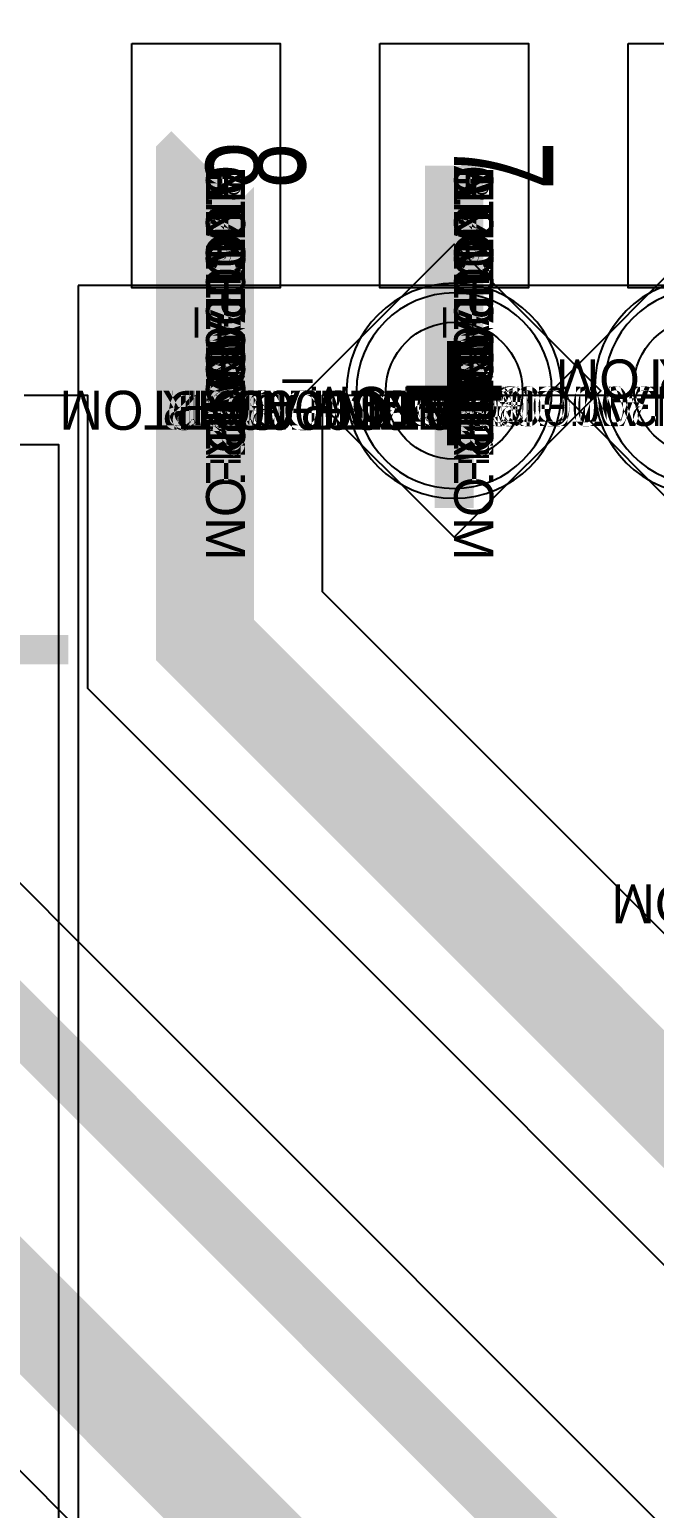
# Model space of a CAD drawing. Extents: x 0 to 323, y 0 to 320.
# Drawn here: x 118.16 to 121.36, y 162.96 to 170.53 of the extents above; entities that cross this region are included whole.
import ezdxf
from ezdxf.enums import TextEntityAlignment as Align

# ---------------------------------------------------------------- set-up
doc = ezdxf.new("R2010")
doc.units = 0
doc.header["$MEASUREMENT"] = 0
doc.layers.get('0').update_dxf_attribs({"linetype": 'CONTINUOUS'})
for name, color, linetype in [('CDN_FIGURES', 7, 'CONTINUOUS'), ('ETCH_BOTTOM', 7, 'CONTINUOUS'), ('ETCH_GND', 3, 'CONTINUOUS'), ('ETCH_INT1', 4, 'CONTINUOUS'), ('ETCH_INT2', 5, 'CONTINUOUS'), ('ETCH_PWR', 6, 'CONTINUOUS'), ('ETCH_TOP', 2, 'CONTINUOUS'), ('MANUFACTURING_NCLEGEND-1-6', 8, 'CONTINUOUS'), ('PACKAGE_GEOMETRY_ASSEMBLY_TOP', 11, 'CONTINUOUS'), ('PACKAGE_GEOMETRY_PIN_NUMBER', 9, 'CONTINUOUS')]:
    doc.layers.add(name, color=color, linetype=linetype)

# ---------------------------------------------------------------- blocks, each defined once
blk = doc.blocks.new('PAD_INFO')
for tag in ['SHAPE_TYPE', 'PAD_HEIGHT', 'PAD_LAYER', 'PAD_TYPE', 'PAD_WIDTH']:
    blk.add_attdef(tag, (0, 0), '', height=0.2)
at = {"flags": 2}
blk.add_attdef('CDN_TYPE', (0, 0), '', height=0.2, dxfattribs=at)
blk = doc.blocks.new('DRILL_INFO')
at = {"flags": 2}
blk.add_attdef('CDN_TYPE', (0, 0), '', height=0.2, dxfattribs=at)
for tag in ['FSHAPE', 'FCHAR', 'DRILL_HEIGHT', 'DIAMETER', 'PLATED', 'DRILL_WIDTH']:
    blk.add_attdef(tag, (0, 0), '', height=0.2)
blk = doc.blocks.new('VIA0700X0300')
at = {"layer": 'ETCH_BOTTOM'}
blk.add_circle((0, 0), 0.35, dxfattribs=at)
at = {"layer": 'ETCH_GND'}
blk.add_circle((0, 0), 0.35, dxfattribs=at)
at = {"layer": 'ETCH_INT1'}
blk.add_circle((0, 0), 0.35, dxfattribs=at)
at = {"layer": 'ETCH_INT2'}
blk.add_circle((0, 0), 0.35, dxfattribs=at)
at = {"layer": 'ETCH_PWR'}
blk.add_circle((0, 0), 0.35, dxfattribs=at)
at = {"layer": 'ETCH_TOP'}
blk.add_circle((0, 0), 0.35, dxfattribs=at)
ref = blk.add_blockref('PAD_INFO', (0, 0))
ref.add_attrib('PAD_LAYER', 'ETCH_TOP', (0, 0), dxfattribs={"height": 0.2})
ref.add_attrib('SHAPE_TYPE', 'NULL', (0, 0), dxfattribs={"height": 0.2})
ref.add_attrib('PAD_TYPE', 'ANTIPAD', (0, 0), dxfattribs={"height": 0.2})
ref.add_attrib('PAD_WIDTH', '0.000000', (0, 0), dxfattribs={"height": 0.2})
ref.add_attrib('PAD_HEIGHT', '0.000000', (0, 0), dxfattribs={"height": 0.2})
ref = blk.add_blockref('PAD_INFO', (0, 0))
ref.add_attrib('PAD_LAYER', 'ETCH_GND', (0, 0), dxfattribs={"height": 0.2})
ref.add_attrib('SHAPE_TYPE', 'NULL', (0, 0), dxfattribs={"height": 0.2})
ref.add_attrib('PAD_TYPE', 'ANTIPAD', (0, 0), dxfattribs={"height": 0.2})
ref.add_attrib('PAD_WIDTH', '0.000000', (0, 0), dxfattribs={"height": 0.2})
ref.add_attrib('PAD_HEIGHT', '0.000000', (0, 0), dxfattribs={"height": 0.2})
ref = blk.add_blockref('PAD_INFO', (0, 0))
ref.add_attrib('PAD_LAYER', 'ETCH_INT1', (0, 0), dxfattribs={"height": 0.2})
ref.add_attrib('SHAPE_TYPE', 'NULL', (0, 0), dxfattribs={"height": 0.2})
ref.add_attrib('PAD_TYPE', 'ANTIPAD', (0, 0), dxfattribs={"height": 0.2})
ref.add_attrib('PAD_WIDTH', '0.000000', (0, 0), dxfattribs={"height": 0.2})
ref.add_attrib('PAD_HEIGHT', '0.000000', (0, 0), dxfattribs={"height": 0.2})
ref = blk.add_blockref('PAD_INFO', (0, 0))
ref.add_attrib('PAD_LAYER', 'ETCH_INT2', (0, 0), dxfattribs={"height": 0.2})
ref.add_attrib('SHAPE_TYPE', 'NULL', (0, 0), dxfattribs={"height": 0.2})
ref.add_attrib('PAD_TYPE', 'ANTIPAD', (0, 0), dxfattribs={"height": 0.2})
ref.add_attrib('PAD_WIDTH', '0.000000', (0, 0), dxfattribs={"height": 0.2})
ref.add_attrib('PAD_HEIGHT', '0.000000', (0, 0), dxfattribs={"height": 0.2})
ref = blk.add_blockref('PAD_INFO', (0, 0))
ref.add_attrib('PAD_LAYER', 'ETCH_PWR', (0, 0), dxfattribs={"height": 0.2})
ref.add_attrib('SHAPE_TYPE', 'NULL', (0, 0), dxfattribs={"height": 0.2})
ref.add_attrib('PAD_TYPE', 'ANTIPAD', (0, 0), dxfattribs={"height": 0.2})
ref.add_attrib('PAD_WIDTH', '0.000000', (0, 0), dxfattribs={"height": 0.2})
ref.add_attrib('PAD_HEIGHT', '0.000000', (0, 0), dxfattribs={"height": 0.2})
ref = blk.add_blockref('PAD_INFO', (0, 0))
ref.add_attrib('PAD_LAYER', 'ETCH_BOTTOM', (0, 0), dxfattribs={"height": 0.2})
ref.add_attrib('SHAPE_TYPE', 'NULL', (0, 0), dxfattribs={"height": 0.2})
ref.add_attrib('PAD_TYPE', 'ANTIPAD', (0, 0), dxfattribs={"height": 0.2})
ref.add_attrib('PAD_WIDTH', '0.000000', (0, 0), dxfattribs={"height": 0.2})
ref.add_attrib('PAD_HEIGHT', '0.000000', (0, 0), dxfattribs={"height": 0.2})
ref = blk.add_blockref('PAD_INFO', (0, 0))
ref.add_attrib('PAD_LAYER', 'ETCH_TOP', (0, 0), dxfattribs={"height": 0.2})
ref.add_attrib('SHAPE_TYPE', 'NULL', (0, 0), dxfattribs={"height": 0.2})
ref.add_attrib('PAD_TYPE', 'THERMAL', (0, 0), dxfattribs={"height": 0.2})
ref.add_attrib('PAD_WIDTH', '0.000000', (0, 0), dxfattribs={"height": 0.2})
ref.add_attrib('PAD_HEIGHT', '0.000000', (0, 0), dxfattribs={"height": 0.2})
ref = blk.add_blockref('PAD_INFO', (0, 0))
ref.add_attrib('PAD_LAYER', 'ETCH_GND', (0, 0), dxfattribs={"height": 0.2})
ref.add_attrib('SHAPE_TYPE', 'NULL', (0, 0), dxfattribs={"height": 0.2})
ref.add_attrib('PAD_TYPE', 'THERMAL', (0, 0), dxfattribs={"height": 0.2})
ref.add_attrib('PAD_WIDTH', '0.000000', (0, 0), dxfattribs={"height": 0.2})
ref.add_attrib('PAD_HEIGHT', '0.000000', (0, 0), dxfattribs={"height": 0.2})
ref = blk.add_blockref('PAD_INFO', (0, 0))
ref.add_attrib('PAD_LAYER', 'ETCH_INT1', (0, 0), dxfattribs={"height": 0.2})
ref.add_attrib('SHAPE_TYPE', 'NULL', (0, 0), dxfattribs={"height": 0.2})
ref.add_attrib('PAD_TYPE', 'THERMAL', (0, 0), dxfattribs={"height": 0.2})
ref.add_attrib('PAD_WIDTH', '0.000000', (0, 0), dxfattribs={"height": 0.2})
ref.add_attrib('PAD_HEIGHT', '0.000000', (0, 0), dxfattribs={"height": 0.2})
ref = blk.add_blockref('PAD_INFO', (0, 0))
ref.add_attrib('PAD_LAYER', 'ETCH_INT2', (0, 0), dxfattribs={"height": 0.2})
ref.add_attrib('SHAPE_TYPE', 'NULL', (0, 0), dxfattribs={"height": 0.2})
ref.add_attrib('PAD_TYPE', 'THERMAL', (0, 0), dxfattribs={"height": 0.2})
ref.add_attrib('PAD_WIDTH', '0.000000', (0, 0), dxfattribs={"height": 0.2})
ref.add_attrib('PAD_HEIGHT', '0.000000', (0, 0), dxfattribs={"height": 0.2})
ref = blk.add_blockref('PAD_INFO', (0, 0))
ref.add_attrib('PAD_LAYER', 'ETCH_PWR', (0, 0), dxfattribs={"height": 0.2})
ref.add_attrib('SHAPE_TYPE', 'NULL', (0, 0), dxfattribs={"height": 0.2})
ref.add_attrib('PAD_TYPE', 'THERMAL', (0, 0), dxfattribs={"height": 0.2})
ref.add_attrib('PAD_WIDTH', '0.000000', (0, 0), dxfattribs={"height": 0.2})
ref.add_attrib('PAD_HEIGHT', '0.000000', (0, 0), dxfattribs={"height": 0.2})
ref = blk.add_blockref('PAD_INFO', (0, 0))
ref.add_attrib('PAD_LAYER', 'ETCH_BOTTOM', (0, 0), dxfattribs={"height": 0.2})
ref.add_attrib('SHAPE_TYPE', 'NULL', (0, 0), dxfattribs={"height": 0.2})
ref.add_attrib('PAD_TYPE', 'THERMAL', (0, 0), dxfattribs={"height": 0.2})
ref.add_attrib('PAD_WIDTH', '0.000000', (0, 0), dxfattribs={"height": 0.2})
ref.add_attrib('PAD_HEIGHT', '0.000000', (0, 0), dxfattribs={"height": 0.2})
ref = blk.add_blockref('PAD_INFO', (0, 0))
ref.add_attrib('PAD_LAYER', 'ETCH_TOP', (0, 0), dxfattribs={"height": 0.2})
ref.add_attrib('SHAPE_TYPE', 'CIRCLE', (0, 0), dxfattribs={"height": 0.2})
ref.add_attrib('PAD_TYPE', 'REGULAR', (0, 0), dxfattribs={"height": 0.2})
ref.add_attrib('PAD_WIDTH', '0.700000', (0, 0), dxfattribs={"height": 0.2})
ref.add_attrib('PAD_HEIGHT', '0.700000', (0, 0), dxfattribs={"height": 0.2})
ref = blk.add_blockref('PAD_INFO', (0, 0))
ref.add_attrib('PAD_LAYER', 'ETCH_GND', (0, 0), dxfattribs={"height": 0.2})
ref.add_attrib('SHAPE_TYPE', 'CIRCLE', (0, 0), dxfattribs={"height": 0.2})
ref.add_attrib('PAD_TYPE', 'REGULAR', (0, 0), dxfattribs={"height": 0.2})
ref.add_attrib('PAD_WIDTH', '0.700000', (0, 0), dxfattribs={"height": 0.2})
ref.add_attrib('PAD_HEIGHT', '0.700000', (0, 0), dxfattribs={"height": 0.2})
ref = blk.add_blockref('PAD_INFO', (0, 0))
ref.add_attrib('PAD_LAYER', 'ETCH_INT1', (0, 0), dxfattribs={"height": 0.2})
ref.add_attrib('SHAPE_TYPE', 'CIRCLE', (0, 0), dxfattribs={"height": 0.2})
ref.add_attrib('PAD_TYPE', 'REGULAR', (0, 0), dxfattribs={"height": 0.2})
ref.add_attrib('PAD_WIDTH', '0.700000', (0, 0), dxfattribs={"height": 0.2})
ref.add_attrib('PAD_HEIGHT', '0.700000', (0, 0), dxfattribs={"height": 0.2})
ref = blk.add_blockref('PAD_INFO', (0, 0))
ref.add_attrib('PAD_LAYER', 'ETCH_INT2', (0, 0), dxfattribs={"height": 0.2})
ref.add_attrib('SHAPE_TYPE', 'CIRCLE', (0, 0), dxfattribs={"height": 0.2})
ref.add_attrib('PAD_TYPE', 'REGULAR', (0, 0), dxfattribs={"height": 0.2})
ref.add_attrib('PAD_WIDTH', '0.700000', (0, 0), dxfattribs={"height": 0.2})
ref.add_attrib('PAD_HEIGHT', '0.700000', (0, 0), dxfattribs={"height": 0.2})
ref = blk.add_blockref('PAD_INFO', (0, 0))
ref.add_attrib('PAD_LAYER', 'ETCH_PWR', (0, 0), dxfattribs={"height": 0.2})
ref.add_attrib('SHAPE_TYPE', 'CIRCLE', (0, 0), dxfattribs={"height": 0.2})
ref.add_attrib('PAD_TYPE', 'REGULAR', (0, 0), dxfattribs={"height": 0.2})
ref.add_attrib('PAD_WIDTH', '0.700000', (0, 0), dxfattribs={"height": 0.2})
ref.add_attrib('PAD_HEIGHT', '0.700000', (0, 0), dxfattribs={"height": 0.2})
ref = blk.add_blockref('PAD_INFO', (0, 0))
ref.add_attrib('PAD_LAYER', 'ETCH_BOTTOM', (0, 0), dxfattribs={"height": 0.2})
ref.add_attrib('SHAPE_TYPE', 'CIRCLE', (0, 0), dxfattribs={"height": 0.2})
ref.add_attrib('PAD_TYPE', 'REGULAR', (0, 0), dxfattribs={"height": 0.2})
ref.add_attrib('PAD_WIDTH', '0.700000', (0, 0), dxfattribs={"height": 0.2})
ref.add_attrib('PAD_HEIGHT', '0.700000', (0, 0), dxfattribs={"height": 0.2})
ref = blk.add_blockref('DRILL_INFO', (0, 0))
ref.add_attrib('DIAMETER', '0.300000', (0, 0), dxfattribs={"height": 0.2})
ref.add_attrib('PLATED', 'PLATED', (0, 0), dxfattribs={"height": 0.2})
ref.add_attrib('FSHAPE', 'DIAMOND', (0, 0), dxfattribs={"height": 0.2})
ref.add_attrib('FCHAR', '+', (0, 0), dxfattribs={"height": 0.2})
ref.add_attrib('DRILL_WIDTH', '1.500000', (0, 0), dxfattribs={"height": 0.2})
ref.add_attrib('DRILL_HEIGHT', '1.500000', (0, 0), dxfattribs={"height": 0.2})
for tag in ['CDN_TYPE', 'PIN']:
    blk.add_attdef(tag, (0, 0), '', height=0.2)
at = {"flags": 2}
for tag in ['PSTKNAME', 'BBV']:
    blk.add_attdef(tag, (0, 0), '', height=0.2, dxfattribs=at)
blk = doc.blocks.new('FIGURE_DIAMOND')
at = {"layer": 'CDN_FIGURES'}
blk.add_lwpolyline([(-0.5, 0), (0, 0.5), (0.5, 0), (0, -0.5)], close=True, dxfattribs=at)
blk = doc.blocks.new('RC1250X0760TS')
at = {"layer": 'ETCH_TOP'}
blk.add_lwpolyline([(-0.625, -0.38), (-0.625, 0.38), (0.625, 0.38), (0.625, -0.38)], close=True, dxfattribs=at)
ref = blk.add_blockref('PAD_INFO', (0, 0))
ref.add_attrib('PAD_LAYER', 'ETCH_TOP', (0, 0), dxfattribs={"height": 0.2})
ref.add_attrib('SHAPE_TYPE', 'NULL', (0, 0), dxfattribs={"height": 0.2})
ref.add_attrib('PAD_TYPE', 'ANTIPAD', (0, 0), dxfattribs={"height": 0.2})
ref.add_attrib('PAD_WIDTH', '0.000000', (0, 0), dxfattribs={"height": 0.2})
ref.add_attrib('PAD_HEIGHT', '0.000000', (0, 0), dxfattribs={"height": 0.2})
ref = blk.add_blockref('PAD_INFO', (0, 0))
ref.add_attrib('PAD_LAYER', 'ETCH_GND', (0, 0), dxfattribs={"height": 0.2})
ref.add_attrib('SHAPE_TYPE', 'NULL', (0, 0), dxfattribs={"height": 0.2})
ref.add_attrib('PAD_TYPE', 'ANTIPAD', (0, 0), dxfattribs={"height": 0.2})
ref.add_attrib('PAD_WIDTH', '0.000000', (0, 0), dxfattribs={"height": 0.2})
ref.add_attrib('PAD_HEIGHT', '0.000000', (0, 0), dxfattribs={"height": 0.2})
ref = blk.add_blockref('PAD_INFO', (0, 0))
ref.add_attrib('PAD_LAYER', 'ETCH_INT1', (0, 0), dxfattribs={"height": 0.2})
ref.add_attrib('SHAPE_TYPE', 'NULL', (0, 0), dxfattribs={"height": 0.2})
ref.add_attrib('PAD_TYPE', 'ANTIPAD', (0, 0), dxfattribs={"height": 0.2})
ref.add_attrib('PAD_WIDTH', '0.000000', (0, 0), dxfattribs={"height": 0.2})
ref.add_attrib('PAD_HEIGHT', '0.000000', (0, 0), dxfattribs={"height": 0.2})
ref = blk.add_blockref('PAD_INFO', (0, 0))
ref.add_attrib('PAD_LAYER', 'ETCH_INT2', (0, 0), dxfattribs={"height": 0.2})
ref.add_attrib('SHAPE_TYPE', 'NULL', (0, 0), dxfattribs={"height": 0.2})
ref.add_attrib('PAD_TYPE', 'ANTIPAD', (0, 0), dxfattribs={"height": 0.2})
ref.add_attrib('PAD_WIDTH', '0.000000', (0, 0), dxfattribs={"height": 0.2})
ref.add_attrib('PAD_HEIGHT', '0.000000', (0, 0), dxfattribs={"height": 0.2})
ref = blk.add_blockref('PAD_INFO', (0, 0))
ref.add_attrib('PAD_LAYER', 'ETCH_PWR', (0, 0), dxfattribs={"height": 0.2})
ref.add_attrib('SHAPE_TYPE', 'NULL', (0, 0), dxfattribs={"height": 0.2})
ref.add_attrib('PAD_TYPE', 'ANTIPAD', (0, 0), dxfattribs={"height": 0.2})
ref.add_attrib('PAD_WIDTH', '0.000000', (0, 0), dxfattribs={"height": 0.2})
ref.add_attrib('PAD_HEIGHT', '0.000000', (0, 0), dxfattribs={"height": 0.2})
ref = blk.add_blockref('PAD_INFO', (0, 0))
ref.add_attrib('PAD_LAYER', 'ETCH_BOTTOM', (0, 0), dxfattribs={"height": 0.2})
ref.add_attrib('SHAPE_TYPE', 'NULL', (0, 0), dxfattribs={"height": 0.2})
ref.add_attrib('PAD_TYPE', 'ANTIPAD', (0, 0), dxfattribs={"height": 0.2})
ref.add_attrib('PAD_WIDTH', '0.000000', (0, 0), dxfattribs={"height": 0.2})
ref.add_attrib('PAD_HEIGHT', '0.000000', (0, 0), dxfattribs={"height": 0.2})
ref = blk.add_blockref('PAD_INFO', (0, 0))
ref.add_attrib('PAD_LAYER', 'ETCH_TOP', (0, 0), dxfattribs={"height": 0.2})
ref.add_attrib('SHAPE_TYPE', 'NULL', (0, 0), dxfattribs={"height": 0.2})
ref.add_attrib('PAD_TYPE', 'THERMAL', (0, 0), dxfattribs={"height": 0.2})
ref.add_attrib('PAD_WIDTH', '0.000000', (0, 0), dxfattribs={"height": 0.2})
ref.add_attrib('PAD_HEIGHT', '0.000000', (0, 0), dxfattribs={"height": 0.2})
ref = blk.add_blockref('PAD_INFO', (0, 0))
ref.add_attrib('PAD_LAYER', 'ETCH_GND', (0, 0), dxfattribs={"height": 0.2})
ref.add_attrib('SHAPE_TYPE', 'NULL', (0, 0), dxfattribs={"height": 0.2})
ref.add_attrib('PAD_TYPE', 'THERMAL', (0, 0), dxfattribs={"height": 0.2})
ref.add_attrib('PAD_WIDTH', '0.000000', (0, 0), dxfattribs={"height": 0.2})
ref.add_attrib('PAD_HEIGHT', '0.000000', (0, 0), dxfattribs={"height": 0.2})
ref = blk.add_blockref('PAD_INFO', (0, 0))
ref.add_attrib('PAD_LAYER', 'ETCH_INT1', (0, 0), dxfattribs={"height": 0.2})
ref.add_attrib('SHAPE_TYPE', 'NULL', (0, 0), dxfattribs={"height": 0.2})
ref.add_attrib('PAD_TYPE', 'THERMAL', (0, 0), dxfattribs={"height": 0.2})
ref.add_attrib('PAD_WIDTH', '0.000000', (0, 0), dxfattribs={"height": 0.2})
ref.add_attrib('PAD_HEIGHT', '0.000000', (0, 0), dxfattribs={"height": 0.2})
ref = blk.add_blockref('PAD_INFO', (0, 0))
ref.add_attrib('PAD_LAYER', 'ETCH_INT2', (0, 0), dxfattribs={"height": 0.2})
ref.add_attrib('SHAPE_TYPE', 'NULL', (0, 0), dxfattribs={"height": 0.2})
ref.add_attrib('PAD_TYPE', 'THERMAL', (0, 0), dxfattribs={"height": 0.2})
ref.add_attrib('PAD_WIDTH', '0.000000', (0, 0), dxfattribs={"height": 0.2})
ref.add_attrib('PAD_HEIGHT', '0.000000', (0, 0), dxfattribs={"height": 0.2})
ref = blk.add_blockref('PAD_INFO', (0, 0))
ref.add_attrib('PAD_LAYER', 'ETCH_PWR', (0, 0), dxfattribs={"height": 0.2})
ref.add_attrib('SHAPE_TYPE', 'NULL', (0, 0), dxfattribs={"height": 0.2})
ref.add_attrib('PAD_TYPE', 'THERMAL', (0, 0), dxfattribs={"height": 0.2})
ref.add_attrib('PAD_WIDTH', '0.000000', (0, 0), dxfattribs={"height": 0.2})
ref.add_attrib('PAD_HEIGHT', '0.000000', (0, 0), dxfattribs={"height": 0.2})
ref = blk.add_blockref('PAD_INFO', (0, 0))
ref.add_attrib('PAD_LAYER', 'ETCH_BOTTOM', (0, 0), dxfattribs={"height": 0.2})
ref.add_attrib('SHAPE_TYPE', 'NULL', (0, 0), dxfattribs={"height": 0.2})
ref.add_attrib('PAD_TYPE', 'THERMAL', (0, 0), dxfattribs={"height": 0.2})
ref.add_attrib('PAD_WIDTH', '0.000000', (0, 0), dxfattribs={"height": 0.2})
ref.add_attrib('PAD_HEIGHT', '0.000000', (0, 0), dxfattribs={"height": 0.2})
ref = blk.add_blockref('PAD_INFO', (0, 0))
ref.add_attrib('PAD_LAYER', 'ETCH_TOP', (0, 0), dxfattribs={"height": 0.2})
ref.add_attrib('SHAPE_TYPE', 'RECTANGLE', (0, 0), dxfattribs={"height": 0.2})
ref.add_attrib('PAD_TYPE', 'REGULAR', (0, 0), dxfattribs={"height": 0.2})
ref.add_attrib('PAD_WIDTH', '1.250000', (0, 0), dxfattribs={"height": 0.2})
ref.add_attrib('PAD_HEIGHT', '0.760000', (0, 0), dxfattribs={"height": 0.2})
ref = blk.add_blockref('PAD_INFO', (0, 0))
ref.add_attrib('PAD_LAYER', 'ETCH_GND', (0, 0), dxfattribs={"height": 0.2})
ref.add_attrib('SHAPE_TYPE', 'NULL', (0, 0), dxfattribs={"height": 0.2})
ref.add_attrib('PAD_TYPE', 'REGULAR', (0, 0), dxfattribs={"height": 0.2})
ref.add_attrib('PAD_WIDTH', '0.000000', (0, 0), dxfattribs={"height": 0.2})
ref.add_attrib('PAD_HEIGHT', '0.000000', (0, 0), dxfattribs={"height": 0.2})
ref = blk.add_blockref('PAD_INFO', (0, 0))
ref.add_attrib('PAD_LAYER', 'ETCH_INT1', (0, 0), dxfattribs={"height": 0.2})
ref.add_attrib('SHAPE_TYPE', 'NULL', (0, 0), dxfattribs={"height": 0.2})
ref.add_attrib('PAD_TYPE', 'REGULAR', (0, 0), dxfattribs={"height": 0.2})
ref.add_attrib('PAD_WIDTH', '0.000000', (0, 0), dxfattribs={"height": 0.2})
ref.add_attrib('PAD_HEIGHT', '0.000000', (0, 0), dxfattribs={"height": 0.2})
ref = blk.add_blockref('PAD_INFO', (0, 0))
ref.add_attrib('PAD_LAYER', 'ETCH_INT2', (0, 0), dxfattribs={"height": 0.2})
ref.add_attrib('SHAPE_TYPE', 'NULL', (0, 0), dxfattribs={"height": 0.2})
ref.add_attrib('PAD_TYPE', 'REGULAR', (0, 0), dxfattribs={"height": 0.2})
ref.add_attrib('PAD_WIDTH', '0.000000', (0, 0), dxfattribs={"height": 0.2})
ref.add_attrib('PAD_HEIGHT', '0.000000', (0, 0), dxfattribs={"height": 0.2})
ref = blk.add_blockref('PAD_INFO', (0, 0))
ref.add_attrib('PAD_LAYER', 'ETCH_PWR', (0, 0), dxfattribs={"height": 0.2})
ref.add_attrib('SHAPE_TYPE', 'NULL', (0, 0), dxfattribs={"height": 0.2})
ref.add_attrib('PAD_TYPE', 'REGULAR', (0, 0), dxfattribs={"height": 0.2})
ref.add_attrib('PAD_WIDTH', '0.000000', (0, 0), dxfattribs={"height": 0.2})
ref.add_attrib('PAD_HEIGHT', '0.000000', (0, 0), dxfattribs={"height": 0.2})
ref = blk.add_blockref('PAD_INFO', (0, 0))
ref.add_attrib('PAD_LAYER', 'ETCH_BOTTOM', (0, 0), dxfattribs={"height": 0.2})
ref.add_attrib('SHAPE_TYPE', 'NULL', (0, 0), dxfattribs={"height": 0.2})
ref.add_attrib('PAD_TYPE', 'REGULAR', (0, 0), dxfattribs={"height": 0.2})
ref.add_attrib('PAD_WIDTH', '0.000000', (0, 0), dxfattribs={"height": 0.2})
ref.add_attrib('PAD_HEIGHT', '0.000000', (0, 0), dxfattribs={"height": 0.2})
ref = blk.add_blockref('DRILL_INFO', (0, 0))
ref.add_attrib('DIAMETER', '0.000000', (0, 0), dxfattribs={"height": 0.2})
ref.add_attrib('PLATED', 'PLATED', (0, 0), dxfattribs={"height": 0.2})
ref.add_attrib('FSHAPE', 'NULL', (0, 0), dxfattribs={"height": 0.2})
ref.add_attrib('DRILL_WIDTH', '0.000000', (0, 0), dxfattribs={"height": 0.2})
ref.add_attrib('DRILL_HEIGHT', '0.000000', (0, 0), dxfattribs={"height": 0.2})
for tag in ['CDN_TYPE', 'PIN']:
    blk.add_attdef(tag, (0, 0), '', height=0.2)
at = {"flags": 2}
for tag in ['PSTKNAME', 'BBV']:
    blk.add_attdef(tag, (0, 0), '', height=0.2, dxfattribs=at)
blk = doc.blocks.new('SO-16W')
at = {"layer": 'PACKAGE_GEOMETRY_ASSEMBLY_TOP'}
blk.add_lwpolyline([(-4.113, -5.1), (4.113, -5.1), (4.113, 5.1), (-4.113, 5.1)], close=True, dxfattribs=at)
at = {"layer": 'ETCH_TOP'}
ref = blk.add_blockref('RC1250X0760TS', (-4.726, -4.445), dxfattribs=at)
ref.add_attrib('CDN_TYPE', 'PIN', (0, 0), dxfattribs={"height": 0.2})
ref.add_attrib('PIN', '8', (0, 0), dxfattribs={"height": 0.2})
ref = blk.add_blockref('RC1250X0760TS', (-4.726, -1.905), dxfattribs=at)
ref.add_attrib('CDN_TYPE', 'PIN', (0, 0), dxfattribs={"height": 0.2})
ref.add_attrib('PIN', '6', (0, 0), dxfattribs={"height": 0.2})
ref = blk.add_blockref('RC1250X0760TS', (-4.726, -3.175), dxfattribs=at)
ref.add_attrib('CDN_TYPE', 'PIN', (0, 0), dxfattribs={"height": 0.2})
ref.add_attrib('PIN', '7', (0, 0), dxfattribs={"height": 0.2})
ref = blk.add_blockref('RC1250X0760TS', (4.596, -4.445), dxfattribs=at)
ref.add_attrib('CDN_TYPE', 'PIN', (0, 0), dxfattribs={"height": 0.2})
ref.add_attrib('PIN', '9', (0, 0), dxfattribs={"height": 0.2})
ref = blk.add_blockref('RC1250X0760TS', (4.596, -3.175), dxfattribs=at)
ref.add_attrib('CDN_TYPE', 'PIN', (0, 0), dxfattribs={"height": 0.2})
ref.add_attrib('PIN', '10', (0, 0), dxfattribs={"height": 0.2})
ref = blk.add_blockref('RC1250X0760TS', (4.596, -1.905), dxfattribs=at)
ref.add_attrib('CDN_TYPE', 'PIN', (0, 0), dxfattribs={"height": 0.2})
ref.add_attrib('PIN', '11', (0, 0), dxfattribs={"height": 0.2})
at = {"flags": 2}
for tag in ['SYMBOL_TYPE', 'CDN_TYPE', 'REFDES']:
    blk.add_attdef(tag, (0, 0), '', height=0.2, dxfattribs=at)

msp = doc.modelspace()

# ---------------------------------------------------------------- linework, layer by layer
at = {"layer": 'ETCH_BOTTOM'}
for points, format in [([(97.7626, 169.1055, 0.3, 0.3, 0), (99.5126, 170.8555, 0.3, 0.3, 0), (111.9319, 170.8555, 0.3, 0.3, 0), (114.1626, 168.6248, 0.3, 0.3, 0), (114.1626, 168.1862, 0.3, 0.3, 0), (115.8933, 166.4555, 0.3, 0.3, 0), (117.1126, 166.4555, 0.3, 0.3, 0), (122.7576, 160.8105, 0.3, 0.3, 0), (126.7676, 160.8105, 0.3, 0.3, 0), (129.0126, 163.0555, 0.3, 0.3, 0), (131.0126, 163.0555, 0.3, 0.3, 0)], "xyseb"), ([(117.3197, 166.9556), (122.9647, 161.3106), (124.2125, 161.3106), (124.2125, 163.5577, -0.912717), (124.2125, 164.6533), (124.2125, 164.7577, -0.333981), (123.6502, 165.1054), (122.8625, 165.1054), (122.8625, 165.6945, -0.542242), (122.8625, 166.6165), (122.8625, 168.2906, -2.058254), (123.4155, 168.9556), (123.5629, 168.9556, -0.795288), (124.7323, 168.9556), (125.4627, 168.9556), (125.4627, 166.6847, -0.755811), (125.4627, 165.6263), (125.4627, 165.4533, -0.306516), (126.0026, 165.1556), (126.8127, 165.1556), (126.8127, 164.5955, -0.612319), (126.8127, 163.6155), (126.8127, 161.5628), (128.8055, 163.5556)], "xyb"), ([(120.3376, 168.6805, 0.2, 0.2, 0), (120.3376, 169.2813, 0.2, 0.2, 0)], "xyseb"), ([(120.3376, 168.0797, 0.2, 0.2, 0), (120.3376, 168.6805, 0.2, 0.2, 0)], "xyseb"), ([(122.8776, 159.2405, 0.5, 0.5, 0), (117.4626, 164.6555, 0.5, 0.5, 0), (108.8126, 164.6555, 0.5, 0.5, 0), (105.9476, 167.5205, 0.5, 0.5, 0)], "xyseb"), ([(129.2197, 162.5554), (126.9747, 160.3104), (122.6564, 160.3104), (123.3019, 159.6648, -1), (122.4533, 158.8162), (122.1014, 159.168, -1.39794), (121.3651, 159.9043), (117.214, 164.0554), (115.4922, 164.0554, -4.573195), (115.033, 164.0554), (108.564, 164.0554)], "xyb")]:
    msp.add_lwpolyline(points, format=format, dxfattribs=at)
for points in [[(122.1577, 168.7005, 1), (121.0575, 168.7005, 1)], [(120.8877, 168.6805, 1), (119.7875, 168.6805, 1)]]:
    msp.add_lwpolyline(points, format="xyb", close=True, dxfattribs=at)
at = {"layer": 'ETCH_INT1'}
for points in [[(120.8377, 168.6805, 1), (119.8375, 168.6805, 1)], [(122.1077, 168.7005, 1), (121.1075, 168.7005, 1)]]:
    msp.add_lwpolyline(points, format="xyb", close=True, dxfattribs=at)
at = {"layer": 'ETCH_INT2'}
for points in [[(120.8377, 168.6805, 1), (119.8375, 168.6805, 1)], [(122.1077, 168.7005, 1), (121.1075, 168.7005, 1)]]:
    msp.add_lwpolyline(points, format="xyb", close=True, dxfattribs=at)
at = {"layer": 'ETCH_PWR'}
for points in [[(120.8377, 168.6805, 1), (119.8375, 168.6805, 1)], [(122.1077, 168.7005, 1), (121.1075, 168.7005, 1)]]:
    msp.add_lwpolyline(points, format="xyb", close=True, dxfattribs=at)
at = {"layer": 'ETCH_TOP'}
for points, format in [([(127.9576, 160.5095, 0.5, 0.5, 0), (127.9576, 160.9605, 0.5, 0.5, 0), (125.6626, 163.2555, 0.5, 0.5, 0), (123.2126, 163.2555, 0.5, 0.5, 0), (119.0626, 167.4055, 0.5, 0.5, 0), (119.0626, 169.8265, 0.5, 0.5, 0), (119.0676, 169.8315, 0.5, 0.5, 0)], "xyseb"), ([(120.3376, 169.8315, 0.3, 0.3, 0), (120.3376, 168.6805, 0.3, 0.3, 0)], "xyseb"), ([(115.7125, 168.4056), (118.3127, 168.4056), (118.3127, 162.1131), (118.7412, 161.6846), (124.8609, 161.6846, -0.675432), (125.9743, 161.6846), (126.3848, 161.6846), (125.414, 162.6554), (122.964, 162.6554), (118.4625, 167.1569), (118.4625, 168.6564), (118.1375, 168.6564)], "xyb"), ([(128.8877, 168.6564), (127.1627, 168.6564), (127.1627, 168.6055, -1), (126.1625, 168.6055), (126.1625, 168.6564), (124.7248, 168.6564, -0.755325), (123.5704, 168.6564), (119.6627, 168.6564), (119.6627, 167.6541), (123.4612, 163.8556), (125.9112, 163.8556), (128.0822, 161.6846)], "xyb"), ([(117.0126, 167.3555, 0.15, 0.15, 0), (118.3634, 167.3555, 0.15, 0.15, 0)], "xyseb")]:
    msp.add_lwpolyline(points, format=format, dxfattribs=at)

# ---------------------------------------------------------------- block references
at = {"rotation": 270}
msp.add_blockref('SO-16W', (123.5126, 165.1055), dxfattribs=at)
at = {"layer": 'ETCH_TOP', "rotation": 180}
for p in [(122.8776, 168.8405), (121.6076, 168.7005), (120.3376, 168.6805), (123.1626, 166.1555)]:
    msp.add_blockref('VIA0700X0300', p, dxfattribs=at)
at = {"layer": 'MANUFACTURING_NCLEGEND-1-6', "xscale": 1.5, "yscale": 1.5}
for p in [(120.3376, 168.6805), (121.6076, 168.7005)]:
    msp.add_blockref('FIGURE_DIAMOND', p, dxfattribs=at)

# ---------------------------------------------------------------- texts
at = {"layer": 'MANUFACTURING_NCLEGEND-1-6'}
msp.add_text('+', height=0.75, dxfattribs=at).set_placement((120.3376, 168.6805), align=Align.MIDDLE_CENTER)
at = {"layer": 'PACKAGE_GEOMETRY_PIN_NUMBER', "width": 0.649606}
for s, p in [('8', (119.0676, 169.8315)), ('7', (120.3376, 169.8315))]:
    msp.add_text(s, height=0.508, rotation=270, dxfattribs=at).set_placement(p, align=Align.CENTER)

doc.saveas('drawing.dxf')
